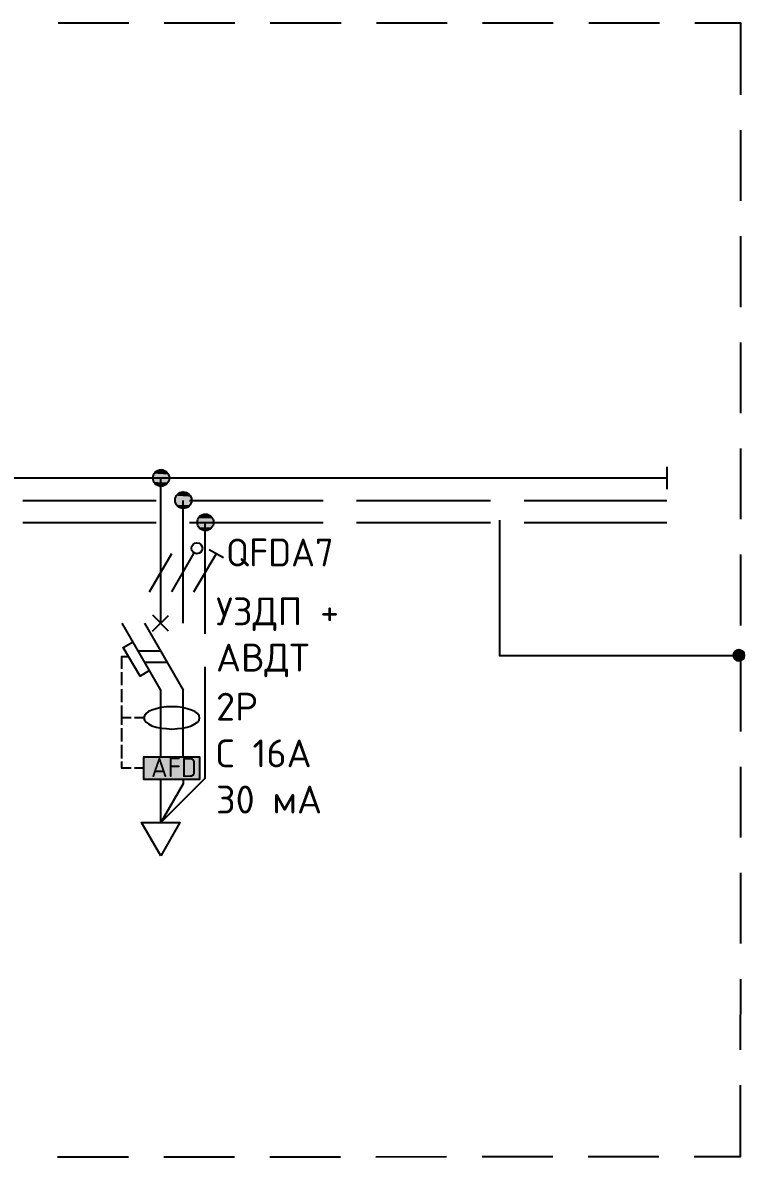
# Model space of a CAD drawing. Header units: millimetres. Extents: x -32 to 417638015, y -35 to 175284279.
# Drawn here: x 669152 to 675629, y 47169 to 57354 of the extents above; entities that cross this region are included whole.
import ezdxf

# ---------------------------------------------------------------- set-up
doc = ezdxf.new("R2010")
doc.units = ezdxf.units.MM
for name, color, linetype in [('PDF _0', 7, 'Continuous'), ('PDF _4_Однолинейная схема', 7, 'Continuous'), ('PDF _A-ANNO-NOTE', 7, 'Continuous'), ('PDF _A-HATCH-WALL', 5, 'Continuous'), ('PDF _Текст', 7, 'Continuous')]:
    doc.layers.add(name, color=color, linetype=linetype)
doc.styles.add('PDF GOST Common', font='GOST_Common.ttf')
doc.styles.add('PDF ISOCPEUR', font='isocpeur.ttf')

msp = doc.modelspace()

# ---------------------------------------------------------------- linework, layer by layer
at = {"layer": 'PDF _0', "lineweight": 25}
for points in [[(669469, 57354), (670104, 57354)], [(670422, 57354), (671057, 57354)], [(671374, 57354), (672009, 57354)], [(672327, 57354), (672962, 57354)], [(673279, 57354), (673914, 57354)], [(674232, 57354), (674867, 57354)], [(675184, 57354), (675595, 57354), (675595, 56707)], [(675595, 56389), (675595, 55754)], [(675595, 55437), (675595, 54802)], [(675595, 54484), (675595, 53849)], [(675595, 53532), (675595, 52897)], [(670392, 51965), (670392, 53265)], [(670591, 51965), (670591, 53066)], [(670790, 51868), (670790, 52867)], [(673432, 52888), (673432, 51673), (675578, 51673)], [(675595, 52579), (675595, 51944)], [(670392, 50763), (670392, 51364), (670045, 51965)], [(670244, 51965), (670591, 51364)], [(670316, 51893), (670460, 52033)], [(670460, 51893), (670320, 52037)], [(670290, 51538), (670206, 51487), (670053, 51745), (670142, 51796)], [(670189, 51716), (670388, 51716)], [(670244, 51614), (670447, 51614)], [(670392, 50175), (670790, 50573), (670790, 51572)], [(675595, 51627), (675595, 50992)], [(670591, 50763), (670591, 51364)], [(675595, 50674), (675595, 50039)], [(670591, 50568), (670591, 50522), (670392, 50175), (670392, 50560)], [(675595, 49722), (675595, 49087)], [(675595, 48769), (675591, 48134)], [(675591, 47817), (675591, 47173), (675180, 47173)], [(670100, 47169), (669465, 47169)], [(671052, 47169), (670417, 47169)], [(672005, 47169), (671370, 47169)], [(672957, 47173), (672322, 47169)], [(673910, 47173), (673275, 47173)], [(674862, 47173), (674227, 47173)]]:
    msp.add_lwpolyline(points, dxfattribs=at)
at = {"layer": 'PDF _0', "color": 1, "lineweight": 25}
for points in [[(670290, 52245), (670489, 52588)], [(670489, 52245), (670688, 52588)], [(670688, 52245), (670892, 52588)], [(670824, 52626), (670955, 52554)], [(670041, 51555), (670041, 51665), (670100, 51665)], [(670041, 51407), (670041, 51525)], [(670041, 51254), (670041, 51373)], [(670125, 51115), (670041, 51115), (670041, 51225)], [(670041, 51051), (670041, 51115)], [(670240, 51115), (670155, 51115)], [(670041, 50903), (670041, 51021)], [(670041, 50750), (670041, 50873)], [(670125, 50662), (670041, 50662), (670041, 50721)], [(670240, 50662), (670155, 50662)]]:
    msp.add_lwpolyline(points, dxfattribs=at)
at = {"layer": 'PDF _0', "lineweight": 25}
for points in [[(670739, 51115), (670735, 51131), (670722, 51153), (670697, 51170), (670667, 51182), (670629, 51195), (670587, 51208), (670540, 51212), (670489, 51212), (670443, 51212), (670396, 51208), (670350, 51195), (670312, 51182), (670282, 51170), (670261, 51153), (670244, 51131), (670240, 51115), (670244, 51093), (670261, 51076), (670282, 51059), (670312, 51043), (670350, 51030), (670396, 51021), (670443, 51017), (670489, 51013), (670540, 51017), (670587, 51021), (670629, 51030), (670667, 51043), (670697, 51059), (670722, 51076), (670735, 51093)], [(670240, 50763), (670739, 50763), (670739, 50560), (670240, 50560)], [(670739, 50560), (670240, 50560), (670240, 50763), (670739, 50763)], [(670392, 49874), (670218, 50175), (670561, 50175)]]:
    msp.add_lwpolyline(points, close=True, dxfattribs=at)
at = {"layer": 'PDF _0', "color": 7, "lineweight": 0, "true_color": 0xffffff}
msp.add_lwpolyline([(670240, 50763), (670739, 50763)], dxfattribs=at)
at = {"layer": 'PDF _0', "lineweight": 25}
for centre, radius in [((670394, 53267), 74.1), ((670593, 53068), 74.1), ((670792, 52869), 74.1), ((675580, 51675), 48.7)]:
    msp.add_circle(centre, radius, dxfattribs=at)
at = {"layer": 'PDF _0', "color": 1, "lineweight": 25}
msp.add_circle((670716, 52636), 48.7, dxfattribs=at)
at = {"layer": 'PDF _0', "transparency": 33554559}
for points in [[(670320, 53286), (670464, 53282), (670316, 53282)], [(670464, 53282), (670316, 53282), (670464, 53274)], [(670316, 53282), (670464, 53274), (670316, 53274)], [(670464, 53274), (670316, 53274), (670464, 53265)], [(670316, 53274), (670464, 53265), (670316, 53265)], [(670324, 53299), (670460, 53295), (670320, 53295)], [(670460, 53295), (670320, 53295), (670460, 53286)], [(670320, 53295), (670460, 53286), (670320, 53286)], [(670460, 53286), (670320, 53286), (670464, 53282)], [(670329, 53307), (670456, 53299), (670324, 53299)], [(670456, 53299), (670324, 53299), (670460, 53295)], [(670333, 53312), (670451, 53307), (670329, 53307)], [(670451, 53307), (670329, 53307), (670456, 53299)], [(670337, 53316), (670447, 53312), (670333, 53312)], [(670447, 53312), (670333, 53312), (670451, 53307)], [(670341, 53324), (670443, 53316), (670337, 53316)], [(670443, 53316), (670337, 53316), (670447, 53312)], [(670345, 53329), (670439, 53324), (670341, 53324)], [(670439, 53324), (670341, 53324), (670443, 53316)], [(670354, 53333), (670434, 53329), (670345, 53329)], [(670434, 53329), (670345, 53329), (670439, 53324)], [(670358, 53333), (670426, 53333), (670354, 53333)], [(670426, 53333), (670354, 53333), (670434, 53329)], [(670367, 53337), (670422, 53333), (670358, 53333)], [(670422, 53333), (670358, 53333), (670426, 53333)], [(670375, 53337), (670413, 53337), (670367, 53337)], [(670413, 53337), (670367, 53337), (670422, 53333)], [(670379, 53341), (670409, 53337), (670375, 53337)], [(670409, 53337), (670375, 53337), (670413, 53337)], [(670392, 53341), (670396, 53341), (670379, 53341)], [(670396, 53341), (670379, 53341), (670409, 53337)], [(670464, 53265), (670316, 53265), (670464, 53261)], [(670316, 53265), (670464, 53261), (670316, 53261)], [(670464, 53261), (670316, 53261), (670464, 53252)], [(670316, 53261), (670464, 53252), (670316, 53252)], [(670464, 53252), (670316, 53252), (670460, 53244)], [(670316, 53252), (670460, 53244), (670320, 53244)], [(670460, 53244), (670320, 53244), (670460, 53240)], [(670320, 53244), (670460, 53240), (670320, 53240)], [(670460, 53240), (670320, 53240), (670456, 53231)], [(670320, 53240), (670456, 53231), (670324, 53231)], [(670456, 53231), (670324, 53231), (670451, 53227)], [(670324, 53231), (670451, 53227), (670329, 53227)], [(670451, 53227), (670329, 53227), (670447, 53218)], [(670329, 53227), (670447, 53218), (670333, 53218)], [(670447, 53218), (670333, 53218), (670443, 53214)], [(670333, 53218), (670443, 53214), (670337, 53214)], [(670443, 53214), (670337, 53214), (670439, 53210)], [(670337, 53214), (670439, 53210), (670341, 53210)], [(670439, 53210), (670341, 53210), (670434, 53206)], [(670341, 53210), (670434, 53206), (670345, 53206)], [(670434, 53206), (670345, 53206), (670426, 53202)], [(670345, 53206), (670426, 53202), (670354, 53202)], [(670426, 53202), (670354, 53202), (670422, 53197)], [(670354, 53202), (670422, 53197), (670358, 53197)], [(670422, 53197), (670358, 53197), (670413, 53197)], [(670358, 53197), (670413, 53197), (670367, 53197)], [(670413, 53197), (670367, 53197), (670409, 53193)], [(670367, 53197), (670409, 53193), (670375, 53193)], [(670375, 53193), (670379, 53193), (670396, 53193)], [(670375, 53193), (670409, 53193), (670396, 53193)], [(670379, 53193), (670396, 53193), (670392, 53193)]]:
    msp.add_solid(points, dxfattribs=at)
at = {"layer": 'PDF _0', "color": 7, "true_color": 0xffffff, "transparency": 33554559}
for points in [[(670240, 50560), (670739, 50560), (670240, 50763)], [(670739, 50560), (670240, 50763), (670739, 50763)]]:
    msp.add_solid(points, dxfattribs=at)
at = {"layer": 'PDF _4_Однолинейная схема', "lineweight": 25}
for points in [[(674934, 53367), (674934, 53168)], [(674934, 53265), (651063, 53265)], [(669152, 53066), (670350, 53066)], [(670650, 53066), (671848, 53066)], [(672149, 53066), (673351, 53066)], [(673652, 53066), (674934, 53066)], [(669152, 52867), (670350, 52867)], [(670650, 52867), (671848, 52867)], [(672149, 52867), (673351, 52867)], [(673652, 52867), (674934, 52867)]]:
    msp.add_lwpolyline(points, dxfattribs=at)
at = {"layer": 'PDF _A-ANNO-NOTE', "lineweight": 30}
msp.add_circle((675580, 51675), 48.7, dxfattribs=at)
at = {"layer": 'PDF _A-ANNO-NOTE', "transparency": 33554559}
for points in [[(675531, 51686), (675629, 51678), (675527, 51678)], [(675629, 51678), (675527, 51678), (675629, 51673)], [(675527, 51678), (675629, 51673), (675527, 51673)], [(675629, 51673), (675527, 51673), (675629, 51669)], [(675527, 51673), (675629, 51669), (675527, 51669)], [(675629, 51669), (675527, 51669), (675629, 51665)], [(675527, 51669), (675629, 51665), (675531, 51665)], [(675536, 51699), (675624, 51694), (675531, 51694)], [(675624, 51694), (675531, 51694), (675624, 51690)], [(675531, 51694), (675624, 51690), (675531, 51690)], [(675624, 51690), (675531, 51690), (675629, 51686)], [(675531, 51690), (675629, 51686), (675531, 51686)], [(675629, 51686), (675531, 51686), (675629, 51678)], [(675629, 51665), (675531, 51665), (675624, 51661)], [(675531, 51665), (675624, 51661), (675531, 51661)], [(675624, 51661), (675531, 51661), (675624, 51656)], [(675531, 51661), (675624, 51656), (675531, 51656)], [(675624, 51656), (675531, 51656), (675624, 51652)], [(675531, 51656), (675624, 51652), (675536, 51652)], [(675540, 51707), (675620, 51703), (675536, 51703)], [(675620, 51703), (675536, 51703), (675624, 51699)], [(675536, 51703), (675624, 51699), (675536, 51699)], [(675624, 51699), (675536, 51699), (675624, 51694)], [(675624, 51652), (675536, 51652), (675620, 51648)], [(675536, 51652), (675620, 51648), (675536, 51648)], [(675620, 51648), (675536, 51648), (675616, 51644)], [(675536, 51648), (675616, 51644), (675540, 51644)], [(675616, 51707), (675544, 51707), (675540, 51707)], [(675616, 51707), (675540, 51707), (675620, 51703)], [(675616, 51644), (675540, 51644), (675616, 51639)], [(675540, 51644), (675616, 51639), (675544, 51639)], [(675548, 51716), (675612, 51711), (675544, 51711)], [(675612, 51711), (675544, 51711), (675616, 51707)], [(675544, 51711), (675616, 51707), (675544, 51707)], [(675544, 51707), (675616, 51707), (675616, 51707)], [(675553, 51720), (675608, 51716), (675548, 51716)], [(675608, 51716), (675548, 51716), (675612, 51711)], [(675557, 51720), (675603, 51720), (675553, 51720)], [(675603, 51720), (675553, 51720), (675608, 51716)], [(675561, 51724), (675599, 51720), (675557, 51720)], [(675599, 51720), (675557, 51720), (675603, 51720)], [(675569, 51724), (675595, 51724), (675561, 51724)], [(675595, 51724), (675561, 51724), (675599, 51720)], [(675582, 51724), (675569, 51724), (675569, 51724)], [(675591, 51724), (675591, 51724), (675569, 51724)], [(675591, 51724), (675569, 51724), (675582, 51724)], [(675591, 51724), (675569, 51724), (675595, 51724)], [(675616, 51639), (675544, 51639), (675612, 51635)], [(675544, 51639), (675612, 51635), (675544, 51635)], [(675612, 51635), (675544, 51635), (675608, 51635)], [(675544, 51635), (675608, 51635), (675548, 51635)], [(675608, 51635), (675548, 51635), (675603, 51631)], [(675548, 51635), (675603, 51631), (675553, 51631)], [(675603, 51631), (675553, 51631), (675599, 51631)], [(675553, 51631), (675599, 51631), (675557, 51631)], [(675599, 51631), (675557, 51631), (675595, 51627)], [(675557, 51631), (675595, 51627), (675561, 51627)], [(675595, 51627), (675561, 51627), (675591, 51627)], [(675561, 51627), (675591, 51627), (675569, 51627)], [(675569, 51627), (675582, 51627), (675582, 51627)], [(675582, 51627), (675582, 51627), (675569, 51627)], [(675582, 51627), (675569, 51627), (675591, 51627)]]:
    msp.add_solid(points, dxfattribs=at)
at = {"layer": 'PDF _A-HATCH-WALL', "color": 7, "transparency": 33554559}
for points in [[(670519, 53087), (670663, 53079), (670515, 53079)], [(670663, 53079), (670515, 53079), (670663, 53075)], [(670515, 53079), (670663, 53075), (670515, 53075)], [(670663, 53075), (670515, 53075), (670663, 53066)], [(670515, 53075), (670663, 53066), (670515, 53066)], [(670523, 53100), (670659, 53096), (670519, 53096)], [(670659, 53096), (670519, 53096), (670663, 53087)], [(670519, 53096), (670663, 53087), (670519, 53087)], [(670663, 53087), (670519, 53087), (670663, 53079)], [(670528, 53108), (670655, 53100), (670523, 53100)], [(670655, 53100), (670523, 53100), (670659, 53096)], [(670532, 53113), (670655, 53108), (670528, 53108)], [(670655, 53108), (670528, 53108), (670655, 53100)], [(670536, 53117), (670650, 53113), (670532, 53113)], [(670650, 53113), (670532, 53113), (670655, 53108)], [(670540, 53121), (670646, 53117), (670536, 53117)], [(670646, 53117), (670536, 53117), (670650, 53113)], [(670549, 53125), (670638, 53121), (670540, 53121)], [(670638, 53121), (670540, 53121), (670646, 53117)], [(670553, 53130), (670633, 53125), (670549, 53125)], [(670633, 53125), (670549, 53125), (670638, 53121)], [(670561, 53134), (670625, 53130), (670553, 53130)], [(670625, 53130), (670553, 53130), (670633, 53125)], [(670566, 53138), (670621, 53134), (670561, 53134)], [(670621, 53134), (670561, 53134), (670625, 53130)], [(670574, 53138), (670612, 53138), (670566, 53138)], [(670612, 53138), (670566, 53138), (670621, 53134)], [(670578, 53142), (670608, 53138), (670574, 53138)], [(670608, 53138), (670574, 53138), (670612, 53138)], [(670595, 53142), (670599, 53142), (670578, 53142)], [(670599, 53142), (670578, 53142), (670608, 53138)], [(670663, 53066), (670515, 53066), (670663, 53058)], [(670515, 53066), (670663, 53058), (670515, 53058)], [(670663, 53058), (670515, 53058), (670663, 53053)], [(670515, 53058), (670663, 53053), (670515, 53053)], [(670663, 53053), (670515, 53053), (670663, 53045)], [(670515, 53053), (670663, 53045), (670519, 53045)], [(670663, 53045), (670519, 53045), (670659, 53036)], [(670519, 53045), (670659, 53036), (670519, 53036)], [(670659, 53036), (670519, 53036), (670655, 53032)], [(670519, 53036), (670655, 53032), (670523, 53032)], [(670655, 53032), (670523, 53032), (670655, 53024)], [(670523, 53032), (670655, 53024), (670528, 53024)], [(670655, 53024), (670528, 53024), (670650, 53020)], [(670528, 53024), (670650, 53020), (670532, 53020)], [(670650, 53020), (670532, 53020), (670646, 53015)], [(670532, 53020), (670646, 53015), (670536, 53015)], [(670646, 53015), (670536, 53015), (670638, 53011)], [(670536, 53015), (670638, 53011), (670540, 53011)], [(670638, 53011), (670540, 53011), (670633, 53007)], [(670540, 53011), (670633, 53007), (670549, 53007)], [(670633, 53007), (670549, 53007), (670625, 53003)], [(670549, 53007), (670625, 53003), (670553, 53003)], [(670625, 53003), (670553, 53003), (670621, 52998)], [(670553, 53003), (670621, 52998), (670561, 52998)], [(670621, 52998), (670561, 52998), (670612, 52994)], [(670561, 52998), (670612, 52994), (670566, 52994)], [(670612, 52994), (670566, 52994), (670608, 52994)], [(670566, 52994), (670608, 52994), (670574, 52994)], [(670574, 52994), (670578, 52990), (670599, 52990)], [(670574, 52994), (670608, 52994), (670599, 52990)], [(670578, 52990), (670599, 52990), (670595, 52990)], [(670718, 52880), (670866, 52871), (670714, 52871)], [(670866, 52871), (670714, 52871), (670866, 52867)], [(670714, 52871), (670866, 52867), (670714, 52867)], [(670866, 52867), (670714, 52867), (670866, 52859)], [(670714, 52867), (670866, 52859), (670714, 52859)], [(670722, 52893), (670862, 52888), (670718, 52888)], [(670862, 52888), (670718, 52888), (670862, 52880)], [(670718, 52888), (670862, 52880), (670718, 52880)], [(670862, 52880), (670718, 52880), (670866, 52871)], [(670726, 52905), (670858, 52901), (670722, 52901)], [(670858, 52901), (670722, 52901), (670858, 52893)], [(670722, 52901), (670858, 52893), (670722, 52893)], [(670858, 52893), (670722, 52893), (670862, 52888)], [(670731, 52914), (670853, 52905), (670726, 52905)], [(670853, 52905), (670726, 52905), (670858, 52901)], [(670735, 52918), (670849, 52914), (670731, 52914)], [(670849, 52914), (670731, 52914), (670853, 52905)], [(670739, 52922), (670845, 52918), (670735, 52918)], [(670845, 52918), (670735, 52918), (670849, 52914)], [(670748, 52926), (670837, 52922), (670739, 52922)], [(670837, 52922), (670739, 52922), (670845, 52918)], [(670752, 52931), (670832, 52926), (670748, 52926)], [(670832, 52926), (670748, 52926), (670837, 52922)], [(670760, 52935), (670828, 52931), (670752, 52931)], [(670828, 52931), (670752, 52931), (670832, 52926)], [(670765, 52939), (670820, 52935), (670760, 52935)], [(670820, 52935), (670760, 52935), (670828, 52931)], [(670773, 52939), (670815, 52939), (670765, 52939)], [(670815, 52939), (670765, 52939), (670820, 52935)], [(670777, 52939), (670807, 52939), (670773, 52939)], [(670807, 52939), (670773, 52939), (670815, 52939)], [(670794, 52939), (670798, 52939), (670777, 52939)], [(670798, 52939), (670777, 52939), (670807, 52939)], [(670866, 52859), (670714, 52859), (670862, 52850)], [(670714, 52859), (670862, 52850), (670718, 52850)], [(670862, 52850), (670718, 52850), (670862, 52846)], [(670718, 52850), (670862, 52846), (670718, 52846)], [(670862, 52846), (670718, 52846), (670858, 52837)], [(670718, 52846), (670858, 52837), (670722, 52837)], [(670858, 52837), (670722, 52837), (670858, 52833)], [(670722, 52837), (670858, 52833), (670722, 52833)], [(670858, 52833), (670722, 52833), (670853, 52825)], [(670722, 52833), (670853, 52825), (670726, 52825)], [(670853, 52825), (670726, 52825), (670849, 52821)], [(670726, 52825), (670849, 52821), (670731, 52821)], [(670849, 52821), (670731, 52821), (670845, 52816)], [(670731, 52821), (670845, 52816), (670735, 52816)], [(670845, 52816), (670735, 52816), (670837, 52808)], [(670735, 52816), (670837, 52808), (670739, 52808)], [(670837, 52808), (670739, 52808), (670832, 52804)], [(670739, 52808), (670832, 52804), (670748, 52804)], [(670832, 52804), (670748, 52804), (670828, 52799)], [(670748, 52804), (670828, 52799), (670752, 52799)], [(670828, 52799), (670752, 52799), (670820, 52799)], [(670752, 52799), (670820, 52799), (670760, 52799)], [(670820, 52799), (670760, 52799), (670815, 52795)], [(670760, 52799), (670815, 52795), (670765, 52795)], [(670815, 52795), (670765, 52795), (670807, 52795)], [(670765, 52795), (670807, 52795), (670773, 52795)], [(670773, 52795), (670777, 52791), (670798, 52791)], [(670773, 52795), (670807, 52795), (670798, 52791)], [(670777, 52791), (670798, 52791), (670794, 52791)]]:
    msp.add_solid(points, dxfattribs=at)

# ---------------------------------------------------------------- texts
at = {"layer": 'PDF _Текст', "attachment_point": 4}
for s, insert, char_height, style in [('QFDA7', (670976, 52598), 250, 'PDF GOST Common'), ('УЗДП +', (670887, 52044), 250, 'PDF ISOCPEUR'), ('АВДТ', (670887, 51629), 250, 'PDF ISOCPEUR'), ('2Р', (670887, 51214), 250, 'PDF ISOCPEUR'), ('С 16А', (670887, 50795), 250, 'PDF ISOCPEUR'), ('AFD', (670303, 50669), 175, 'PDF GOST Common'), ('30 мА', (670887, 50380), 250, 'PDF ISOCPEUR')]:
    msp.add_mtext(s, dxfattribs=dict(at, insert=insert, char_height=char_height, style=style))

doc.saveas('drawing.dxf')
